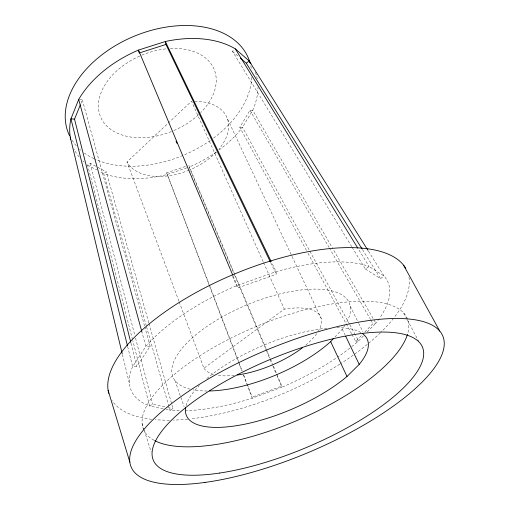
<?xml version="1.0" encoding="UTF-8"?>
<svg xmlns="http://www.w3.org/2000/svg" width="510" height="510" viewBox="0 0 510 510"><rect width="100%" height="100%" fill="white"/><g stroke="black" fill="none" stroke-linecap="round" stroke-linejoin="round"><path stroke-width="0.38" stroke-dasharray="2.55 1.91" d="M276.898 374.359L281.845 386.089L281.826 387.243L252.227 398.195A139.345 55.577 -22.8 0 1 183.492 410.728M80.892 103.441L82.333 99.864L79.42 99.546M306.478 250.461L239.796 127.296L249.983 110.249L252.737 110.262L332.813 248.727M127.64 346.539L132.638 366.613L136.827 366.403L150.125 346.277L144.846 327.082M334.879 337.072L342.261 329.135A95.612 37.944 -22.8 0 0 345.512 324.36M351.945 334.439L355.731 341.432L362.183 334.77M364.873 331.991L372.931 323.659L375.838 323.13A139.345 55.577 -22.8 0 0 378.943 319.056M363.451 335.886L358.606 340.878A139.345 55.577 -22.8 0 1 350.472 347.635M367.219 332.004L375.838 323.13L333.215 249.415M178.914 301.18L126.984 161.912L191.537 101.248L263.217 261.879M351.753 246.719L232.483 51.331L234.186 49.852M179.195 301.926L203.911 368.207L284.306 309.124A63.826 25.264 -22.8 0 1 318.495 330.952M352.168 247.401L365.415 269.108L369.068 266.462L384.068 276.031A139.345 55.577 -22.8 0 1 379.427 318.374M365.415 269.108L380.517 278.575L384.068 276.031L368.411 251.073M132.568 339.794L87.612 165.074L90.174 163.276L97.168 167.006M148.805 322.804L106.252 171.851L103.721 173.598L99.52 171.373M164.736 406.859L152.732 404.283L149.596 405.986A139.345 55.577 -22.8 0 1 132.638 366.613L145.834 346.437A139.345 55.577 -22.8 0 1 237.08 285.479L276.037 271.664A139.345 55.577 -22.8 0 1 369.068 266.462L358.237 248.835M149.016 323.57L172.992 408.625L169.919 410.269L166.158 409.473M243.448 375.162L252.227 398.195L252.138 397.086L281.845 386.089M232.579 276.273L237.494 288.029L276.273 274.265L276.037 271.664L271.556 262.344M209.482 285.989L166.649 172.801L187.297 165.852M186.858 167.841L167.019 174.522A98.545 63.744 -22.8 0 1 103.721 173.598L146.357 326.017M355.731 341.432L358.606 340.878L355.566 335.293M150.125 346.277L145.834 346.437L141.869 331.863M239.796 127.296L242.518 127.277L252.737 110.262A98.545 63.744 -22.8 0 0 257.971 87.318M163.149 408.841L149.596 405.986L132.766 340.559M167.739 407.503L172.992 408.625M87.612 165.074L96.715 169.894M97.869 167.376L106.252 171.851M232.483 51.331L239.101 57.031M362.431 249.549L380.517 278.575M249.983 110.249L328.912 247.242M329.307 247.93L370.553 319.528M370.948 320.216L372.931 323.659M349.497 324.124L242.518 127.277A98.545 63.744 -22.8 0 1 218.828 150.189M349.879 324.819L355.189 334.592M307.995 253.26L351.562 333.738M403.665 312.981L406.967 319.203M407.331 319.897L418.704 341.337M350.242 306.255L358.351 322.658M358.708 323.372L362.942 331.933M342.261 329.135L344.97 334.77M270.759 262.777L276.273 274.265M227.594 119.149L321.224 318.546M263.542 262.605L284.306 309.124M266.08 348.693L188.77 165.361L189.063 167.095L234.205 274.233M266.386 349.426L270.096 358.224M270.408 358.957L272.263 363.356M273.5 366.288L276.592 373.626M234.517 274.966L266.367 350.548M266.673 351.282L272.55 365.224M272.856 365.963L276.567 374.767M276.879 375.5L281.826 387.243A139.345 55.577 -22.8 0 0 336.3 357.969M233.083 275.942L237.08 285.479L237.494 288.029M166.649 172.801L209.106 284.197M209.393 284.943L238.546 361.437M238.833 362.183L242.224 371.095M243.64 374.805L247.038 383.718M247.324 384.464L252.138 397.086M209.763 286.728L238.922 363.273M239.203 364.012L241.753 370.7M174.949 380.473L184.142 406.725M142.124 423.651L144.024 429.611M144.26 430.351L151.138 451.962M146.568 326.782L169.919 410.269A139.345 55.577 -22.8 0 0 179.571 410.735M82.333 99.864L144.636 326.317M90.174 163.276L134.742 334.987M135.545 338.066L152.732 404.283M130.987 343.224L136.827 366.403M122.406 354.444L129.464 383.851M255.433 72.318A98.545 63.744 -22.8 0 1 257.219 78.878M216.272 152.031A98.545 63.744 -22.8 0 1 189.063 167.095M83.971 162.078A98.545 63.744 -22.8 0 1 82.83 161.007M79.158 157.01A98.545 63.744 -22.8 0 1 73.867 148.71M408.956 277.312A161.307 64.547 -22.8 0 1 394.096 317.628M393.58 318.285A161.307 64.547 -22.8 0 1 381.021 332.137M380.441 332.705A161.307 64.547 -22.8 0 1 367.895 343.912M367.308 344.39A161.307 64.547 -22.8 0 1 340.527 363.713M339.877 364.127A161.307 64.547 -22.8 0 1 190.734 418.857M187.725 419.175A161.307 64.547 -22.8 0 1 173.374 420.125M169.441 420.195A161.307 64.547 -22.8 0 1 155.046 419.653M151.706 419.309A161.307 64.547 -22.8 0 1 112.041 400.528M349.86 348.12A139.345 55.577 -22.8 0 1 337.639 357.064M316.697 333.706A63.826 25.264 -22.8 0 1 305.108 345.646M234.249 375.398A63.826 25.264 -22.8 0 1 218.235 375.379M213.441 374.378A63.826 25.264 -22.8 0 1 203.911 368.207M194.705 101.197A54.742 33.73 -22.8 0 1 218.79 149.277M216.259 152.088A54.742 33.73 -22.8 0 1 189.937 169.798M189.204 170.104A54.742 33.73 -22.8 0 1 126.984 161.912M170.365 48.52A61.538 40.953 -22.8 0 1 200.691 112.608M198.435 114.782A61.538 40.953 -22.8 0 1 173.534 130.688M171.334 131.586A61.538 40.953 -22.8 0 1 100.387 116.433A61.538 40.953 -22.8 0 1 141.06 55.482M141.774 55.182A61.538 40.953 -22.8 0 1 167.312 48.737M250.799 65.86A97.493 64.407 -22.8 0 1 251.43 69.66M251.73 77.482A97.493 64.407 -22.8 0 1 213.422 138.197M210.26 140.486A97.493 64.407 -22.8 0 1 94.732 159.031M93.993 158.686A97.493 64.407 -22.8 0 1 84.443 153.096M80.765 150.182A97.493 64.407 -22.8 0 1 79.592 149.13M76.29 145.764A97.493 64.407 -22.8 0 1 72.095 140.237M190.045 389.149A95.612 37.944 -22.8 0 1 246.508 305.044A95.612 37.944 -22.8 0 1 345.914 323.684M207.143 391.011A95.612 37.944 -22.8 0 1 193.182 389.831M186.067 405.743A98.137 34.954 -22.8 0 1 199.314 385.547M206.862 378.573A98.137 34.954 -22.8 0 1 327.898 328.115M336.823 327.707A98.137 34.954 -22.8 0 1 360.984 332.596M143.743 429.924A143.055 51.229 -22.8 0 1 274.144 319.509A143.055 51.229 -22.8 0 1 407.464 334.388M153.982 440.245A143.055 51.229 -22.8 0 1 144.088 430.644"/><path stroke-width="0.76" d="M250.926 63.399A98.545 63.744 -22.8 0 0 249.103 60.868L235.314 48.871A98.545 63.744 -22.8 0 0 165.336 41.508L138.484 50.076A98.545 63.744 -22.8 0 0 78.693 99.463L70.947 118.805A98.545 63.744 -22.8 0 0 70.641 139.255M130.796 342.452L74.53 119.161L80.312 104.869M209.565 390.979A95.612 37.944 -22.8 0 0 330.658 341.604L333.298 338.774M185.614 407.923A98.137 34.954 -22.8 0 0 242.9 424.575A98.137 34.954 -22.8 0 0 347.004 376.482L359.206 364.376A98.137 34.954 -22.8 0 0 362.693 333.744M362.011 248.874L246.324 63.253L249.103 60.868L367.99 250.404M270.415 262.057L165.935 44.459L139.192 53.002L138.484 50.076L232.777 275.209M74.53 119.161L70.947 118.805L127.449 345.767M240.306 58.07L246.324 63.253M235.314 48.871L357.822 248.16M403.589 265.213L439.76 331.092M345.646 336.179L359.206 364.376M271.212 261.624L165.336 41.508L165.935 44.459M330.658 341.604L347.004 376.482M176.052 141.136L176.976 143.342M108.126 390.335L129.846 462.156M78.693 99.463L141.869 331.863M70.221 136.96L122.215 353.666M108.808 393.433A161.307 64.547 -22.8 0 1 233.465 274.437A161.307 64.547 -22.8 0 1 405.826 268.509M302.615 347.629A63.826 25.264 -22.8 0 1 237.399 375.003M69.481 135.577A97.493 64.407 -22.8 0 1 135.634 35.643A97.493 64.407 -22.8 0 1 250.066 62.902M407.464 334.388A143.055 51.229 -22.8 0 1 295.252 421.247A143.055 51.229 -22.8 0 1 154.696 440.627M205.007 482.422A169.033 55.322 -22.8 0 0 444.21 345.021A169.033 55.322 -22.8 0 0 211.682 377.017A169.033 55.322 -22.8 0 0 205.007 482.422M219.676 473.044A145.975 47.608 -22.8 0 0 423.702 353.691A145.975 47.608 -22.8 0 0 220.25 384.215A145.975 47.608 -22.8 0 0 219.676 473.044"/></g></svg>
